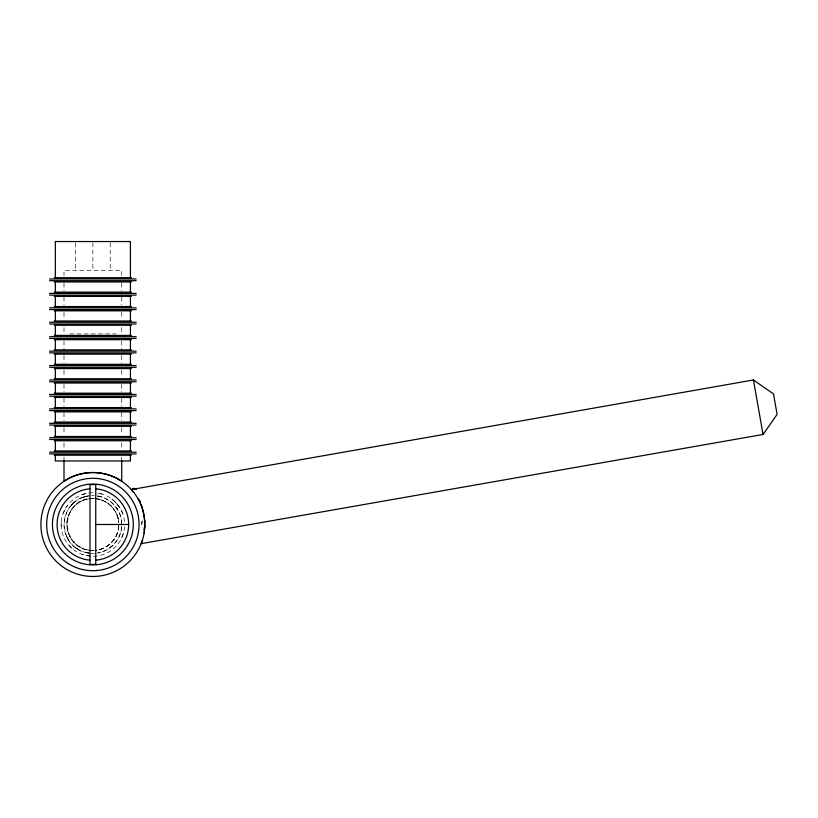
<?xml version="1.0" encoding="UTF-8"?>
<svg xmlns="http://www.w3.org/2000/svg" width="818" height="818" viewBox="0 0 818 818"><rect width="100%" height="100%" fill="white"/><g stroke="black" fill="none" stroke-linecap="round" stroke-linejoin="round"><path stroke-width="0.61" stroke-dasharray="4.09 3.07" d="M61.197 522.221L61.197 526.761M121.708 525.913C121.289 539.297 110.389 551.322 97.107 553.05M118.784 525.483C118.61 538.264 107.618 549.686 94.857 550.34M118.763 525.585C118.538 538.244 107.7 549.553 95.072 550.31M66.964 522.508C67.761 508.99 80.358 497.763 93.865 498.53M123.344 533.438L121.759 537.682M63.109 513.397L67.444 505.463M81.769 494.737L86.125 493.459M88.641 495.933C56.411 499.594 56.411 549.389 88.641 553.05M93.978 498.53C58.753 496.628 58.753 552.355 93.978 550.453M94.285 553.326L92.874 553.367A28.875 28.875 0 0 1 64.029 525.79A28.875 28.875 0 0 1 90.277 495.739M91.452 495.657L94.285 495.657M69.775 333.928L115.972 333.928M93.865 550.463C80.358 551.22 67.761 539.992 66.964 526.485M90.604 556.168L81.769 554.246M94.857 498.643C107.25 499.297 118.089 510.105 118.702 522.508M89.479 553.08L87.24 552.815L90.041 553.224M95.062 498.673C107.291 499.42 117.976 510.054 118.671 522.293M97.107 495.933C110.389 497.661 121.289 509.686 121.708 523.08M97.577 496.086L101.248 496.863L98.508 496.178M101.821 494.021L97.393 493.06A31.759 31.759 0 0 1 124.551 522.221M111.902 499.062L116.872 503.694L120.747 509.266A31.83 31.83 0 0 1 123.344 515.544M72.076 548.5L67.444 543.52M115.328 502.037L119.592 507.324M121.749 275.492L121.749 270.41L63.998 270.41L63.998 275.492M121.749 283.11L121.749 290.738M121.749 297.087L121.749 304.715M121.749 312.333L121.749 318.683M121.749 327.578L121.749 333.928M121.749 340.983L121.749 349.174M121.749 355.523L121.749 363.151M121.749 370.319L121.749 377.129M121.749 384.348L121.749 391.996M121.749 398.376L121.749 406.341M121.749 412.691L121.749 420.319M121.749 427.712L121.749 434.297M121.749 443.019L121.749 449.542M121.749 457.047L121.749 459.706M110.195 242.793L110.195 270.41M92.874 242.793L92.874 270.41M75.542 242.793L75.542 270.41M63.998 283.11L63.998 290.738M63.998 297.087L63.998 304.715M63.998 312.333L63.998 318.683M63.998 327.578L63.998 333.928M63.998 340.983L63.998 349.174M63.998 355.523L63.998 363.151M63.998 370.319L63.998 377.129M63.998 384.348L63.998 391.996M63.998 398.376L63.998 406.341M63.998 412.691L63.998 420.319M63.998 427.712L63.998 434.297M63.998 443.019L63.998 449.542M63.998 457.047L63.998 459.706M118.794 526.342A25.982 25.982 0 0 1 98.395 549.88M89.172 550.217A25.982 25.982 0 0 1 66.953 522.641A25.982 25.982 0 0 1 92.874 498.51M98.395 499.103A25.982 25.982 0 0 1 118.794 522.641M124.551 526.761A31.759 31.759 0 0 1 91.36 556.22A31.759 31.759 0 0 1 61.115 523.735A31.759 31.759 0 0 1 92.874 492.733M98.129 496.097A28.875 28.875 0 0 1 98.129 552.886M72.454 504.072L71.258 505.35L74.55 502.17L72.454 504.072M112.874 545.32L108.906 548.5L112.874 545.32M84.489 496.863L82.628 497.497L87.24 496.178L84.489 496.863M78.436 549.502L74.55 546.813L78.436 549.502M116.882 508.448L115.951 507.15L118.334 510.882L116.882 508.448M68.467 539.921L66.197 535.545L68.467 539.921"/><path stroke-width="1.23" d="M144.827 525.841L144.704 528.234M144.428 531.025L144.121 533.101M142.209 540.831L141.974 541.506M141.892 541.772L141.32 543.295M141.187 543.643L763.051 434.47L777.1 414.399L773.491 393.928L753.439 379.971L131.35 489.563M64.039 481.25C80.962 469.665 104.776 469.665 121.708 481.25M54.305 277.691L131.442 277.691M49.561 278.958L136.177 278.958M49.561 280.686L136.177 280.686M54.305 281.954L131.442 281.954M54.305 292.118L131.442 292.118M49.561 293.396L136.177 293.396M49.561 295.124L136.177 295.124M54.305 296.392L131.442 296.392M54.305 306.556L131.442 306.556M49.561 307.834L136.177 307.834M49.561 309.562L136.177 309.562M54.305 310.83L131.442 310.83M54.305 320.993L131.442 320.993M49.561 322.261L136.177 322.261M49.561 324L136.177 324M54.305 325.267L131.442 325.267M54.305 335.431L131.442 335.431M49.561 336.699L136.177 336.699M49.561 338.437L136.177 338.437M54.305 339.705L131.442 339.705M54.305 349.869L131.442 349.869M49.561 351.137L136.177 351.137M49.561 352.875L136.177 352.875M54.305 354.143L131.442 354.143M54.305 364.307L131.442 364.307M49.561 365.574L136.177 365.574M49.561 367.302L136.177 367.302M54.305 368.581L131.442 368.581M54.305 378.744L131.442 378.744M49.561 380.012L136.177 380.012M49.561 381.74L136.177 381.74M54.305 383.018L131.442 383.018M54.305 393.182L131.442 393.182M49.561 394.45L136.177 394.45M49.561 396.178L136.177 396.178M54.305 397.446L131.442 397.446M54.305 407.609L131.442 407.609M49.561 408.888L136.177 408.888M49.561 410.616L136.177 410.616M54.305 411.883L131.442 411.883M54.305 422.047L131.442 422.047M49.561 423.325L136.177 423.325M49.561 425.053L136.177 425.053M54.305 426.321L131.442 426.321M54.305 436.485L131.442 436.485M49.561 437.753L136.177 437.753M49.561 439.491L136.177 439.491M54.305 440.759L131.442 440.759M54.305 450.922L131.442 450.922M49.561 452.19L136.177 452.19M49.561 453.929L136.177 453.929M54.305 455.197L131.442 455.197M95.757 524.491L128.651 524.491A35.777 35.777 0 0 0 95.757 488.827M131.391 489.604L132.168 490.483A26.094 0.869 54.5 0 1 131.831 489.88M132.884 491.321L133.641 492.262M138.089 498.878L139.091 500.718M140.297 503.244L141.228 505.452M142.199 508.121L142.925 510.504M753.419 379.869L763.051 434.47M144.694 520.524L144.817 522.999M130.41 277.691L130.41 241.535L55.338 241.535L55.338 277.691M130.41 281.954L130.41 292.118M130.41 296.392L130.41 306.556M130.41 310.83L130.41 320.993M130.41 325.267L130.41 335.431M130.41 339.705L130.41 349.869M130.41 354.143L130.41 364.307M130.41 368.581L130.41 378.744M130.41 383.018L130.41 393.182M130.41 397.446L130.41 407.609M130.41 411.883L130.41 422.047M130.41 426.321L130.41 436.485M130.41 440.759L130.41 450.922M130.41 455.197L130.41 460.974L55.338 460.974L55.338 455.197M121.749 460.871L121.749 481.281M63.998 460.871L63.998 481.281M55.338 281.954L55.338 292.118M55.338 296.392L55.338 306.556M55.338 310.83L55.338 320.993M55.338 325.267L55.338 335.431M55.338 339.705L55.338 349.869M55.338 354.143L55.338 364.307M55.338 368.581L55.338 378.744M55.338 383.018L55.338 393.182M55.338 397.446L55.338 407.609M55.338 411.883L55.338 422.047M55.338 426.321L55.338 436.485M55.338 440.759L55.338 450.922M128.651 524.491A35.777 35.777 0 0 1 95.757 560.156M89.98 560.156A35.777 35.777 0 0 1 57.086 524.491A35.777 35.777 0 0 1 89.98 488.827M144.213 527.641A28.17 9.55 83.9 0 1 143.978 530.34M142.179 521.23A29.55 2.219 -79 0 1 141.545 524.215M144.582 522.876A26.104 10.9 81 0 1 144.592 525.667M142.813 510.575A24.632 11.329 80.1 0 1 144.541 520.483M141.381 505.217A26.104 11.34 79.4 0 1 142.373 507.927M139.285 499.91A28.17 10.501 77.4 0 1 140.573 502.497M132.516 488.735A29.55 8.272 73.2 0 1 136.32 489.532M144.796 526.567L144.796 526.649A51.974 51.974 0 0 1 65.123 568.438A51.974 51.974 0 0 1 68.692 478.489A51.974 51.974 0 0 1 144.806 526.557M95.757 564.328L95.757 484.655A39.939 39.939 0 0 0 89.98 484.655L89.98 564.328A39.939 39.939 0 0 0 95.757 564.328M72.659 559.502A40.419 40.419 0 0 0 133.293 524.491A40.419 40.419 0 0 0 72.659 489.481A40.419 40.419 0 0 0 72.659 559.502M68.201 563.551A46.197 46.197 0 0 0 139.029 526.322A46.197 46.197 0 0 0 71.381 483.602A46.197 46.197 0 0 0 68.201 563.551"/></g></svg>
